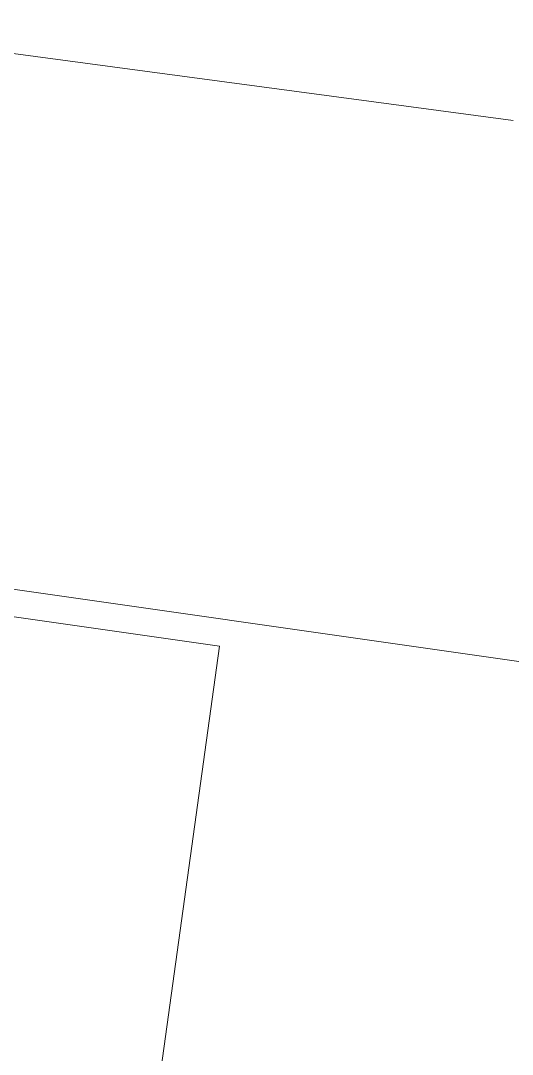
# Model space of a CAD drawing. Header units: metres. Extents: x 244561 to 254068, y 6159332 to 6162744.
# Drawn here: x 252641 to 253005, y 6160435 to 6161200 of the extents above; entities that cross this region are included whole.
import ezdxf

# ---------------------------------------------------------------- set-up
doc = ezdxf.new("R2010")
doc.units = ezdxf.units.M
doc.layers.add('Cadastre Developer_SP_NEW', color=92, linetype='Continuous', lineweight=15)
doc.layers.add('Cadastre Land Parcels_SP_EXT', color=118, linetype='Continuous', lineweight=15)

msp = doc.modelspace()

# ---------------------------------------------------------------- linework, layer by layer
at = {"layer": 'Cadastre Developer_SP_NEW', "linetype": 'Continuous'}
msp.add_lwpolyline([(253005.6326, 6161126.1997), (252709.1788, 6161165.9786), (252464.5414, 6161198.7975), (252454.6297, 6161200.1277), (252448.1429, 6161154.8098), (252443.6352, 6161123.3175), (252423.2008, 6160980.5537), (252418.9341, 6160950.7477), (252404.9258, 6160852.8782), (252454.7106, 6160845.7648), (252449.0093, 6160805.9361), (253601.1778, 6160641.3074)], dxfattribs=at)
msp.add_lwpolyline([(252788.223, 6160737.1544), (252395.9068, 6160793.2141), (252389.3762, 6160780.953), (252375.7897, 6160755.4474), (252357.7022, 6160630.8894), (252505.5601, 6160609.4117), (252447.0705, 6160463.5427), (252335.7496, 6160479.7163), (252325.1501, 6160406.7216), (252734.356, 6160346.6012), (252788.223, 6160737.1544)], close=True, dxfattribs=at)
at = {"layer": 'Cadastre Land Parcels_SP_EXT', "linetype": 'Continuous'}
msp.add_lwpolyline([(253005.6326, 6161126.1997), (252709.1788, 6161165.9786), (252464.5414, 6161198.7975), (252454.6297, 6161200.1277), (252448.1429, 6161154.8098), (252443.6352, 6161123.3175), (252423.2008, 6160980.5537), (252418.9341, 6160950.7477), (252404.9258, 6160852.8782), (252454.7106, 6160845.7648), (252449.0093, 6160805.9361), (253601.1778, 6160641.3074)], dxfattribs=at)
msp.add_lwpolyline([(252788.223, 6160737.1544), (252395.9068, 6160793.2141), (252389.3762, 6160780.953), (252375.7897, 6160755.4474), (252357.7022, 6160630.8894), (252505.5601, 6160609.4117), (252447.0705, 6160463.5427), (252335.7496, 6160479.7163), (252325.1501, 6160406.7216), (252734.356, 6160346.6012), (252788.223, 6160737.1544)], close=True, dxfattribs=at)

doc.saveas('drawing.dxf')
